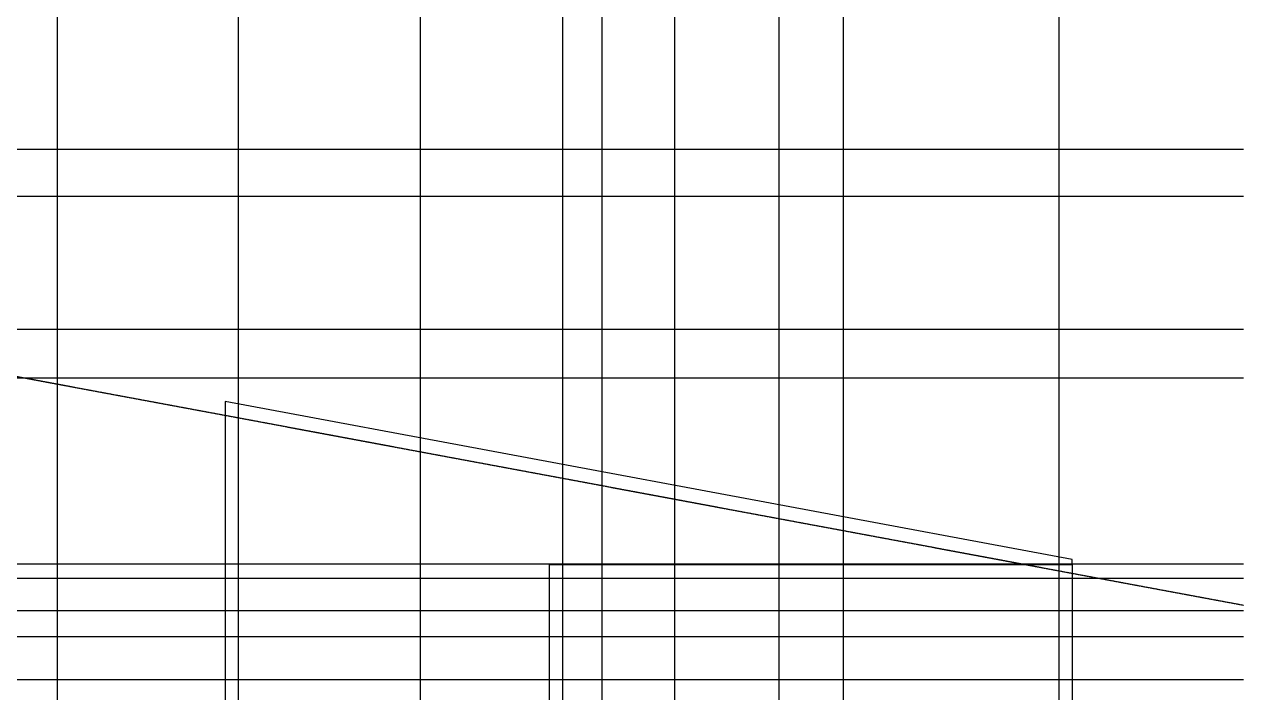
# Model space of a CAD drawing. Header units: inches. Extents: x -6955 to 13123, y -1334 to 3701.
# Drawn here: x 11619 to 13123, y 2031 to 2855 of the extents above; entities that cross this region are included whole.
import ezdxf

# ---------------------------------------------------------------- set-up
doc = ezdxf.new("R2010")
doc.units = ezdxf.units.IN
doc.header["$MEASUREMENT"] = 0
doc.linetypes.add('CENTER2', pattern=[1.125, 0.75, -0.125, 0.125, -0.125])
doc.linetypes.add('DASHDOT2', pattern=[0.5, 0.25, -0.125, 0, -0.125])
doc.layers.add('A-Grid(SmallScale)', color=11, linetype='CENTER2')
doc.layers.add('A-Roof-Below', color=1, linetype='Continuous')
doc.layers.add('Zoning Envelope', color=7, linetype='DASHDOT2', true_color=0xaa0061)

# ---------------------------------------------------------------- blocks, each defined once
blk = doc.blocks.new('4TH FLOOR CORE & SHELL')
at = {"layer": 'A-Roof-Below'}
for points in [[(5701.1, -14369.1), (5701.1, -14362.9), (4655.9, -14168.1), (4655.9, -14574.9)], [(5055.9, -14574.8), (5055.9, -14369.1), (5701.1, -14369.1), (5701.1, -14615.9)]]:
    blk.add_lwpolyline(points, dxfattribs=at)

msp = doc.modelspace()

# ---------------------------------------------------------------- linework, layer by layer
at = {"layer": 'A-Grid(SmallScale)'}
for p, q in [((11659.0336, 3132.3201), (11659.0336, 1223.6428)), ((11883.0336, 1223.6428), (11883.0336, 3132.3201)), ((12107.0336, 3132.3201), (12107.0336, 1223.6428)), ((12283.0336, 1223.6428), (12283.0336, 3132.3201)), ((12331.0336, 3132.3201), (12331.0336, 1223.6428)), ((12421.0336, 1223.6428), (12421.0336, 3132.3201)), ((12550.0336, 1223.6428), (12550.0336, 3132.3201)), ((12629.0336, 3132.3201), (12629.0336, 1223.6428)), ((12895.0336, 3132.3201), (12895.0336, 1223.6428)), ((9315.0336, 2848.8619), (13123.0336, 2139.0799)), ((9315.0336, 2701.5773), (13123.0336, 2701.5773)), ((9315.0336, 2643.5772), (13123.0336, 2643.5772)), ((9315.0336, 2479.5773), (13123.0336, 2479.5773)), ((9315.0336, 2419.5773), (13123.0336, 2419.5773)), ((13123.0336, 2189.5773), (9315.0336, 2189.5773)), ((9333.2568, 2172.5773), (13123.0336, 2172.5773)), ((9329.9186, 2132.5773), (13123.0336, 2132.5773)), ((9329.9186, 2100.5773), (13123.0336, 2100.5773)), ((9315.0336, 2047.5773), (13123.0336, 2047.5773))]:
    msp.add_line(p, q, dxfattribs=at)
at = {"layer": 'Zoning Envelope'}
msp.add_lwpolyline([(13123.0336, 2189.5773), (10055.0336, 2189.5773, 0.000426069), (9921.6827, 2189.4637, 0.001550709), (9315.0336, 2186.6574, 0.001254975)], format="xyb", dxfattribs=at)

# ---------------------------------------------------------------- block references
msp.add_blockref('4TH FLOOR CORE & SHELL', (7210.5342, 16558.3273))

doc.saveas('drawing.dxf')
